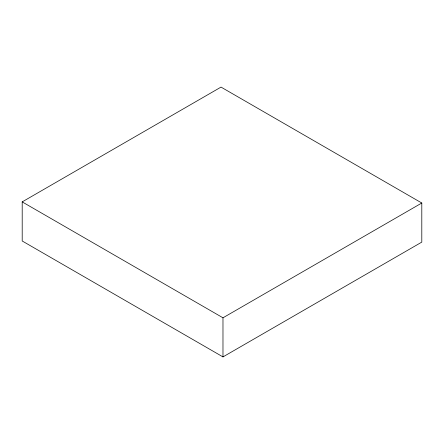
<?xml version="1.0" encoding="UTF-8"?>
<svg xmlns="http://www.w3.org/2000/svg" width="444" height="444" viewBox="0 0 444 444"><rect width="100%" height="100%" fill="white"/><g stroke="black" fill="none" stroke-linecap="round" stroke-linejoin="round"><path stroke-width="0.67" d="M22.2 201.887L221.023 87.096L421.8 203.013L421.8 242.113L222.977 356.904L22.2 240.987L22.2 201.887L222.977 317.804L421.8 203.013M222.977 317.804L222.977 356.904"/></g></svg>
